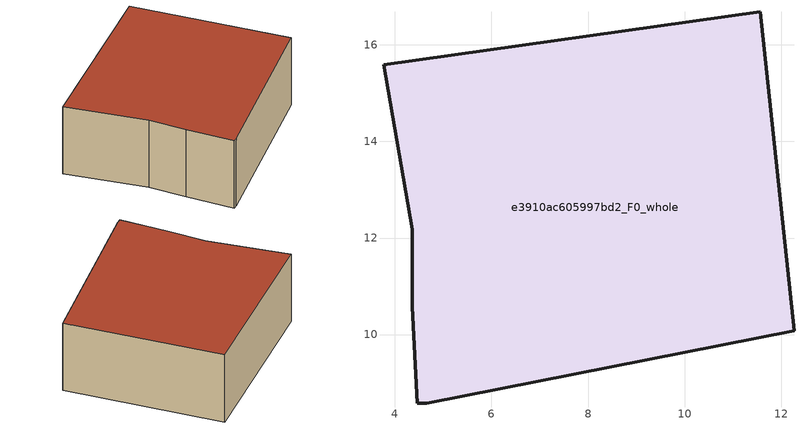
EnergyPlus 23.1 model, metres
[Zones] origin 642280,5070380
e3910ac605997bd2_F0_whole
 floor ground (EU_floor_Construction): 11.57,16.68 12.27,10.08 4.66,8.58 4.46,8.58 4.36,10.58 4.36,12.18 3.76,15.58 z0
 wall outside (EU_wall_Construction): 11.57,16.68 3.76,15.58 4.36,12.18 4.36,10.58 4.46,8.58 4.66,8.58 12.27,10.08 11.57,16.68 z0:3
 roof outside (EU_roof_Construction): 12.27,10.08 11.57,16.68 3.76,15.58 4.36,12.18 4.36,10.58 4.46,8.58 4.66,8.58 z3
[Building]
EU S2 Campaign: North Axis=0; Terrain=City; Solar Distribution=FullExterior
[Site:Location]
Lyon-Bron: Latitude=45.75; Longitude=5; Time Zone=1; Elevation=198
[SizingPeriod:WeatherFileDays]
AnnualSizingPeriod: Begin Month=1; Begin Day of Month=1; End Month=12; End Day of Month=31; Day of Week for Start Day=Monday; Use Weather File Daylight Saving Period=No; Use Weather File Rain and Snow Indicators=No
[MATERIAL]
EU_InternalMass_Material: Roughness=MediumRough; Thickness=0.1; Conductivity=1; Density=1800; Specific Heat=900; Thermal Absorptance=0.9; Solar Absorptance=0.7; Visible Absorptance=0.7
[MATERIAL:NOMASS] Roughness=MediumRough; Thermal Absorptance=0.9; Solar Absorptance=0.7; Visible Absorptance=0.7
Name | Thermal Resistance
EU_wall_NoMass | 2.20426
EU_roof_NoMass | 1.82421
EU_floor_NoMass | 2.14752
[CONSTRUCTION]
EU_wall_Construction: EU_wall_NoMass
EU_roof_Construction: EU_roof_NoMass
EU_floor_Construction: EU_floor_NoMass
EU_InternalMass_Construction: EU_InternalMass_Material
[ZONE]
e3910ac605997bd2_F0_whole: Type=1; Multiplier=1; Ceiling Height=autocalculate; Volume=160.039; Floor Area=autocalculate; Part of Total Floor Area=Yes
[INTERNALMASS]
e3910ac605997bd2_F0_whole_EU_InternalMass: Construction=EU_InternalMass_Construction; Zone or ZoneList=e3910ac605997bd2_F0_whole; Surface Area=53.3463
[OTHEREQUIPMENT]
EU_Step8_InternalGain_e3910ac605997bd2_F0_whole_f000: Fuel Type=Electricity; Zone or ZoneList or Space or SpaceList=e3910ac605997bd2_F0_whole; Schedule=EU_Step8_GainSchedule_e3910ac605997bd2_F0_whole_f000; Design Level Calculation Method=Watts/Area; Power per Zone Floor Area=1; Fraction Latent=0; Fraction Radiant=0; Fraction Lost=0; Carbon Dioxide Generation Rate=0; EndUse Subcategory=EU_Step8_InternalGains
[ZONEVENTILATION:DESIGNFLOWRATE]
EU_ConstantAir_e3910ac605997bd2_F0_whole: Zone or ZoneList or Space or SpaceList=e3910ac605997bd2_F0_whole; Schedule=EU_AlwaysOn; Design Flow Rate Calculation Method=AirChanges/Hour; Air Changes per Hour=0.567084; Ventilation Type=Natural; Fan Pressure Rise=0; Fan Total Efficiency=1; Constant Term Coefficient=1; Temperature Term Coefficient=0; Velocity Term Coefficient=0; Velocity Squared Term Coefficient=0; Minimum Indoor Temperature=-100; Maximum Indoor Temperature=100; Delta Temperature=-100; Minimum Outdoor Temperature=-100; Maximum Outdoor Temperature=100; Maximum Wind Speed=40
[HVACTEMPLATE:THERMOSTAT]
EU_HeatOnly_e3910ac605997bd2_F0_whole: Constant Heating Setpoint=20; Constant Cooling Setpoint=50
[HVACTEMPLATE:ZONE:IDEALLOADSAIRSYSTEM]
e3910ac605997bd2_F0_whole: Template Thermostat=EU_HeatOnly_e3910ac605997bd2_F0_whole; System Availability Schedule=EU_AlwaysOn; Maximum Heating Supply Air Temperature=50; Minimum Cooling Supply Air Temperature=13; Maximum Heating Supply Air Humidity Ratio=0.0156; Minimum Cooling Supply Air Humidity Ratio=0.0077; Heating Limit=NoLimit; Cooling Limit=NoLimit; Heating Availability Schedule=EU_AlwaysOn; Cooling Availability Schedule=EU_CoolingOff; Dehumidification Control Type=ConstantSensibleHeatRatio; Cooling Sensible Heat Ratio=0.7; Dehumidification Setpoint=60; Humidification Control Type=None; Humidification Setpoint=30; Outdoor Air Method=None; Outdoor Air Flow Rate per Person=0.00944; Outdoor Air Flow Rate per Zone Floor Area=0; Outdoor Air Flow Rate per Zone=0; Demand Controlled Ventilation Type=None; Outdoor Air Economizer Type=NoEconomizer; Heat Recovery Type=None; Sensible Heat Recovery Effectiveness=0.7; Latent Heat Recovery Effectiveness=0.65
[SIZING:ZONE]
e3910ac605997bd2_F0_whole: Zone Cooling Design Supply Air Temperature Input Method=SupplyAirTemperature; Zone Cooling Design Supply Air Temperature=13; Zone Heating Design Supply Air Temperature Input Method=SupplyAirTemperature; Zone Heating Design Supply Air Temperature=50; Zone Cooling Design Supply Air Humidity Ratio=0.008; Zone Heating Design Supply Air Humidity Ratio=0.008; Cooling Design Air Flow Method=DesignDay; Cooling Design Air Flow Rate=0; Cooling Minimum Air Flow per Zone Floor Area=0.000762; Cooling Minimum Air Flow=0; Cooling Minimum Air Flow Fraction=0.2; Heating Design Air Flow Method=DesignDay; Heating Design Air Flow Rate=0; Heating Maximum Air Flow per Zone Floor Area=0.002032; Heating Maximum Air Flow=0.141576; Heating Maximum Air Flow Fraction=0.3; Account for Dedicated Outdoor Air System=No; Dedicated Outdoor Air System Control Strategy=NeutralSupplyAir; Dedicated Outdoor Air Low Setpoint Temperature for Design=autosize; Dedicated Outdoor Air High Setpoint Temperature for Design=autosize; Zone Load Sizing Method=Sensible Load Only No Latent Load; Zone Latent Cooling Design Supply Air Humidity Ratio Input Method=HumidityRatioDifference; Zone Cooling Design Supply Air Humidity Ratio Difference=0.005; Zone Latent Heating Design Supply Air Humidity Ratio Input Method=HumidityRatioDifference; Zone Humidification Design Supply Air Humidity Ratio Difference=0.005
[SCHEDULE:CONSTANT]
Name | Hourly Value
EU_AlwaysOn | 1
EU_CoolingOff | 0
[SCHEDULE:FILE]
EU_Step8_GainSchedule_e3910ac605997bd2_F0_whole_f000: File=C:\Users\o_iseri\Desktop\OpenUBEM\openubem\outputs\eu_evidence\EU-11\FR-LYO-HAUTCOEURPENTES\idfs\e3910ac605997bd2\e3910ac605997bd2_F0_whole_f000_gain.csv; Column Number=1; Rows to Skip at Top=0; Number of Hours of Data=8760; Column Separator=Comma; Interpolate to Timestep=No; Minutes per Item=60; Adjust Schedule for Daylight Savings=Yes
